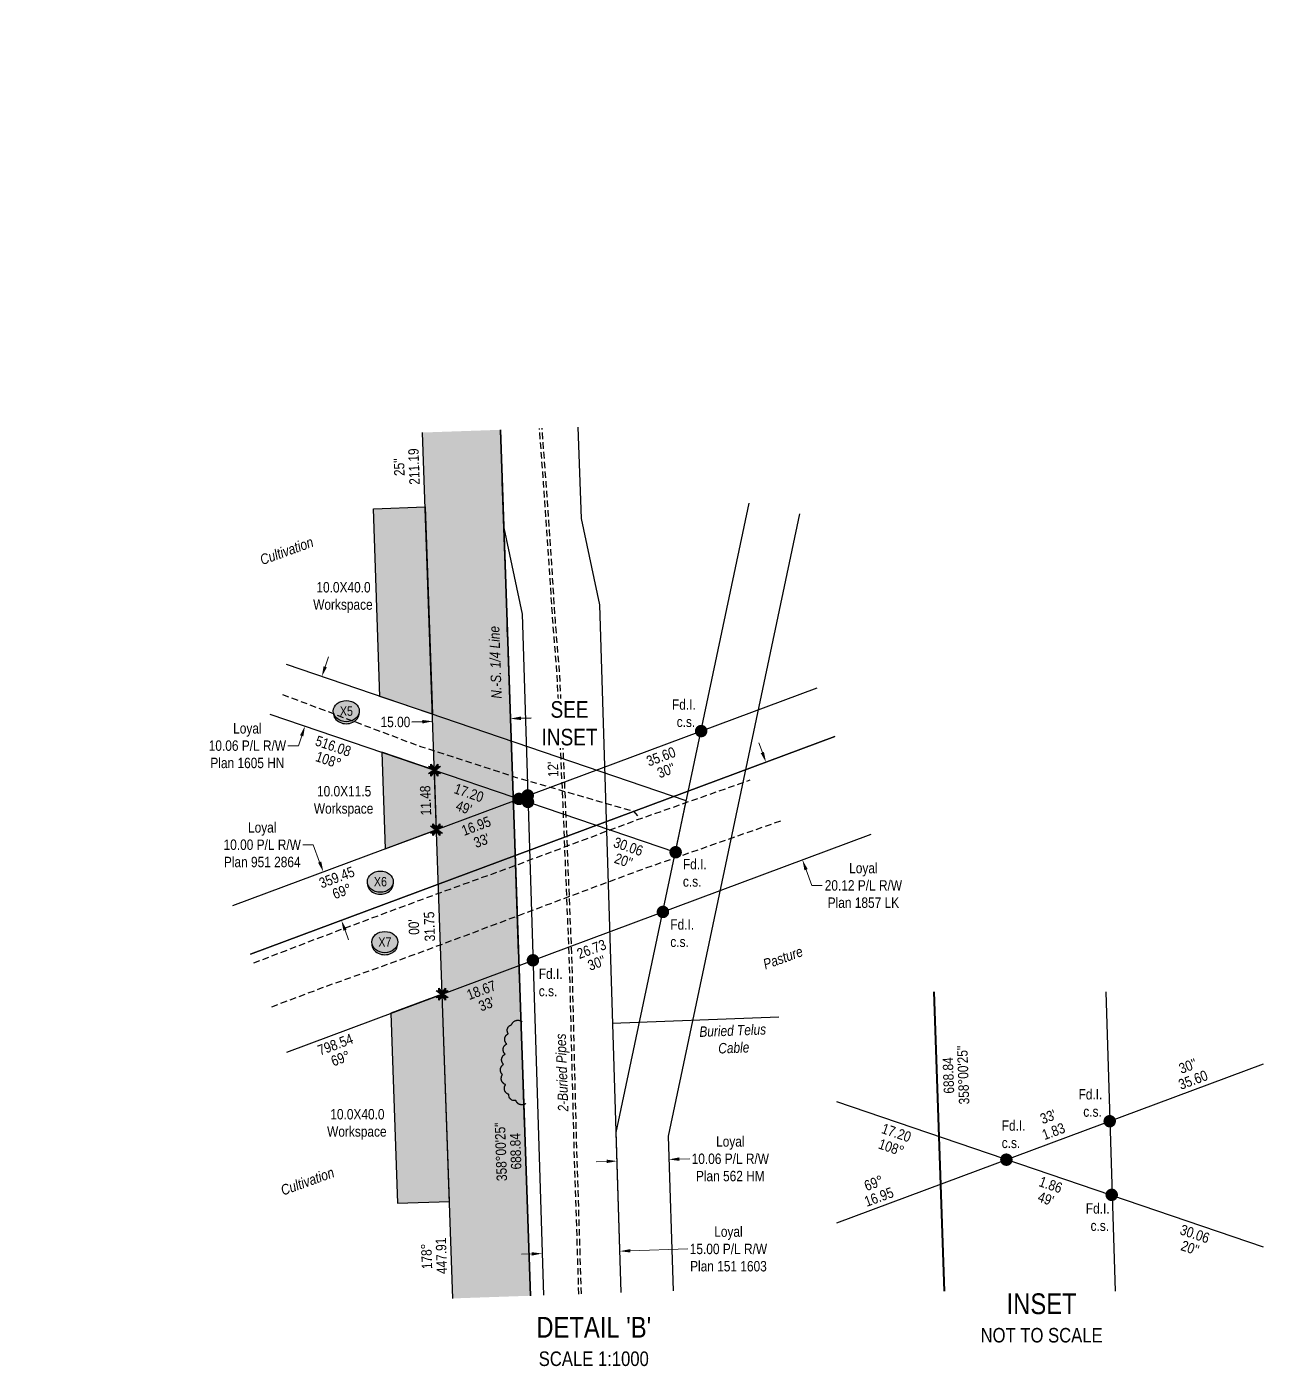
# Model space of a CAD drawing. Extents: x 675835 to 685285, y 5733153 to 5738077.
# Drawn here: x 679164 to 680355, y 5733346 to 5734637 of the extents above; entities that cross this region are included whole.
import ezdxf
from ezdxf.enums import TextEntityAlignment as Align

# ---------------------------------------------------------------- set-up
doc = ezdxf.new("R2010")
doc.units = 0
doc.header["$LTSCALE"] = 5
doc.header["$PDMODE"] = 34
doc.header["$PDSIZE"] = 0.03
for name, pattern in [('0', [1, 1, 0]), ('foc-QUARTERLINE', [33, 25, -3, 2, -3]), ('UG_PIPE', [1.875, 1.25, -0.625])]:
    doc.linetypes.add(name, pattern=pattern)
doc.layers.get('Defpoints').update_dxf_attribs({"color": 9})
for name, color, linetype in [('AS-FENCE', 48, 'foc-FENCE'), ('AS-PIPE-UG', 44, 'UG_PIPE'), ('AS-PIPE-UG-T', 44, 'Continuous'), ('AS-TELUS', 224, 'foc-TEL'), ('C-RW', 13, 'Continuous'), ('DETAIL-T', 7, 'Continuous'), ('L-BD', 7, 'Continuous'), ('L-MON', 1, 'Continuous'), ('L-MON-T', 1, 'Continuous'), ('L-SECQ', 8, 'foc-QUARTERLINE'), ('P-CROSSINGS', 250, 'Continuous'), ('P-PROPOSED', 10, 'Continuous'), ('P-PROPOSED-H', 21, 'Continuous'), ('P-TEMP-H', 41, 'Continuous'), ('P-TEMP_WORKSPACE', 46, 'Continuous'), ('P-TXT', 4, 'Continuous'), ('T-BUSH', 110, '0')]:
    doc.layers.add(name, color=color, linetype=linetype)
for name, color, linetype, lineweight in [('C-RW-T', 13, 'Continuous', 9), ('P-TEMP-T', 46, 'Continuous', 18), ('T-TEXT', 48, 'Continuous', 18)]:
    doc.layers.add(name, color=color, linetype=linetype, lineweight=lineweight)
doc.styles.add('80CG', font='ARIALN.TTF', dxfattribs={"height": 10})
doc.styles.add('80L', font='ARIALN.TTF', dxfattribs={"height": 10})
doc.styles.add('80LS', font='ARIALNI.TTF', dxfattribs={"height": 10})
doc.styles.add('Crossing', font='ARIALN.TTF', dxfattribs={"height": 10})
doc.styles.add('foc-LtypeFont', font='ARIALN.TTF', dxfattribs={"height": 7.35})
doc.linetypes.add('foc-FENCE', pattern='A,10,-1,["X",foc-LtypeFont,S=0.2,R=0,X=-0.625,Y=-0.75],-1.24', length=12.24)
doc.linetypes.add('foc-TEL', pattern='A,2,-1,["T",foc-LtypeFont,S=0.2,R=0,X=-0.425,Y=-0.75],-1.24,8', length=12.24)
doc.linetypes.add('foc-TEL-NOLINE', pattern='A,0,-2,["T",foc-LtypeFont,S=0.2,R=0,X=-0.425,Y=-0.75],-10.24', length=12.24)
doc.dimstyles.new('Compass 5 000', dxfattribs={"dimscale": 5, "dimtxt": 9, "dimasz": 2, "dimexe": 0.2, "dimexo": 0.0625, "dimgap": 0.5, "dimtad": 0, "dimtih": 1, "dimtoh": 1, "dimzin": 0, "dimdsep": 46, "dimtxsty": '80CG', "dimcen": 0.1, "dimse1": 1, "dimse2": 1, "dimclrd": 256, "dimclrt": 256, "dimaunit": 1, "dimadec": 4, "dimazin": 0, "dimtfac": 0.06, "dimtofl": 0, "dimtmove": 0, "dimatfit": 1, "dimfxl": 0.2, "dimtolj": 1, "dimtzin": 0, "dimlwd": -1, "dimarcsym": 0})

# ---------------------------------------------------------------- blocks, each defined once
blk = doc.blocks.new('*D608')
at = {"layer": 'C-RW-T', "transparency": 16777216}
for p, q in [((678930.9, 5734343.5), (678920.9, 5734343.5)), ((678935.6, 5734334.7), (678930.9, 5734343.5)), ((678980.5, 5734251), (678985.2, 5734242.2))]:
    blk.add_line(p, q, dxfattribs=at)
for points in [[(678937.1, 5734335.5), (678934.1, 5734333.9), (678940.3, 5734325.9)], [(678982, 5734251.8), (678979, 5734250.2), (678975.8, 5734259.8)]]:
    blk.add_solid(points, dxfattribs=at)
at = {"layer": 'Defpoints', "color": 0, "transparency": 16777216}
for p in [(679520.5, 5734637.2), (679555.9, 5734571.2), (678975.8, 5734259.8)]:
    blk.add_point(p, dxfattribs=at)
at = {"layer": 'C-RW-T', "transparency": 16777216, "insert": (678882.1, 5734343.5), "char_height": 10, "attachment_point": 5, "style": '80CG'}
blk.add_mtext('\\A1;Loyal\\P15.00 P/l R/W\\PPlan 021 0115', dxfattribs=at)
blk = doc.blocks.new('fdia')
at = {"color": 255, "const_width": 1}
blk.add_lwpolyline([(-0.5, 0, 1), (0.5, 0, 1)], format="xyb", close=True, dxfattribs=at)
blk = doc.blocks.new('Fdiaa')
blk.add_blockref('fdia', (0, 0))
blk = doc.blocks.new('fdib')
at = {"color": 1, "const_width": 1.6}
blk.add_lwpolyline([(-0.4, 0, 1), (0.4, 0, 1)], format="xyb", close=True, dxfattribs=at)
at = {"color": 1}
blk.add_circle((0, 0), 0.8, dxfattribs=at)
blk = doc.blocks.new('Fdibb')
blk.add_blockref('fdib', (0, 0))
blk = doc.blocks.new('fdicc')
for name in ['Fdibb', 'Fdiaa']:
    blk.add_blockref(name, (0, 0))
blk = doc.blocks.new('FDI')
blk.add_blockref('fdicc', (0, 0))
blk = doc.blocks.new('TEMP')
h = blk.add_hatch(color=255)
h.dxf.hatch_style = 1
h.paths.add_polyline_path([(0, 0.25), (-0.67, 1.15), (-0.67, 0.67), (-1.15, 0.67), (-0.25, 0), (-1.15, -0.67), (-0.67, -0.67), (-0.67, -1.15), (0, -0.25), (0.67, -1.15), (0.67, -0.67), (1.15, -0.67), (0.25, 0), (1.15, 0.67), (0.67, 0.67), (0.67, 1.15)])
h.paths.add_polyline_path([(0.57, 0.85), (0.57, 0.57), (0.85, 0.57), (0.08, 0), (0.85, -0.57), (0.57, -0.57), (0.57, -0.85), (0, -0.08), (-0.57, -0.85), (-0.57, -0.57), (-0.85, -0.57), (-0.08, 0), (-0.85, 0.57), (-0.57, 0.57), (-0.57, 0.85), (0, 0.08)], flags=16)
h = blk.add_hatch(color=1)
h.dxf.hatch_style = 1
h.paths.add_polyline_path([(0, 0.08), (-0.57, 0.85), (-0.57, 0.57), (-0.85, 0.57), (-0.08, 0), (-0.85, -0.57), (-0.57, -0.57), (-0.57, -0.85), (0, -0.08), (0.57, -0.85), (0.57, -0.57), (0.85, -0.57), (0.08, 0), (0.85, 0.57), (0.57, 0.57), (0.57, 0.85)])
at = {"color": 1}
for p, q in [((-0.08, 0), (0.08, 0)), ((0, 0.08), (0, -0.08))]:
    blk.add_line(p, q, dxfattribs=at)
at = {"color": 255, "flags": 128}
blk.add_lwpolyline([(-0.25, 0), (-1.15, 0.67), (-0.67, 0.67), (-0.67, 1.15), (0, 0.25), (0.67, 1.15), (0.67, 0.67), (1.15, 0.67), (0.25, 0), (1.15, -0.67), (0.67, -0.67), (0.67, -1.15), (0, -0.25), (-0.67, -1.15), (-0.67, -0.67), (-1.15, -0.67)], close=True, dxfattribs=at)
at = {"color": 1, "flags": 128}
blk.add_lwpolyline([(-0.08, 0), (-0.85, 0.57), (-0.57, 0.57), (-0.57, 0.85), (0, 0.08), (0.57, 0.85), (0.57, 0.57), (0.85, 0.57), (0.08, 0), (0.85, -0.57), (0.57, -0.57), (0.57, -0.85), (0, -0.08), (-0.57, -0.85), (-0.57, -0.57), (-0.85, -0.57)], close=True, dxfattribs=at)
blk = doc.blocks.new('*D618')
at = {"layer": 'C-RW-T', "transparency": 16777216}
for p, q in [((679451.5, 5734020.3), (679454.7, 5734029.8)), ((679428.8, 5733953.8), (679425.6, 5733944.3)), ((679425.6, 5733944.3), (679415.6, 5733944.3))]:
    blk.add_line(p, q, dxfattribs=at)
for points in [[(679449.9, 5734020.9), (679453, 5734019.8), (679448.2, 5734010.9)], [(679427.2, 5733954.3), (679430.4, 5733953.3), (679432, 5733963.3)]]:
    blk.add_solid(points, dxfattribs=at)
at = {"layer": 'Defpoints', "color": 0, "transparency": 16777216}
for p in [(679442.6, 5734012.8), (679448.2, 5734010.9), (679426.4, 5733965.2)]:
    blk.add_point(p, dxfattribs=at)
at = {"layer": 'C-RW-T', "transparency": 16777216, "insert": (679376.5, 5733944.3), "char_height": 10, "attachment_point": 5, "style": '80CG'}
blk.add_mtext('\\A1;Loyal\\P10.06 P/L R/W\\PPlan 1605 HN', dxfattribs=at)
blk = doc.blocks.new('*D619')
at = {"layer": 'C-RW-T', "transparency": 16777216}
for p, q in [((679439.9, 5733848.8), (679429.9, 5733848.8)), ((679446.1, 5733832.1), (679439.9, 5733848.8)), ((679470.6, 5733766.5), (679474, 5733757.1))]:
    blk.add_line(p, q, dxfattribs=at)
for points in [[(679447.7, 5733832.7), (679444.6, 5733831.5), (679449.6, 5733822.7)], [(679472.1, 5733767.1), (679469, 5733765.9), (679467.1, 5733775.9)]]:
    blk.add_solid(points, dxfattribs=at)
at = {"layer": 'Defpoints', "color": 0, "transparency": 16777216}
for p in [(679449.6, 5733822.7), (679442.5, 5733820.1), (679460, 5733773.2)]:
    blk.add_point(p, dxfattribs=at)
at = {"layer": 'C-RW-T', "transparency": 16777216, "insert": (679390.8, 5733848.8), "char_height": 10, "attachment_point": 5, "style": '80CG'}
blk.add_mtext('\\A1;Loyal\\P10.00 P/L R/W\\PPlan 951 2864', dxfattribs=at)
blk = doc.blocks.new('*D620')
at = {"layer": 'C-RW-T', "transparency": 16777216}
for p, q in [((679872.6, 5733937.7), (679869.1, 5733947.1)), ((679914.7, 5733824.8), (679920.3, 5733809.6)), ((679920.3, 5733809.6), (679930.3, 5733809.6))]:
    blk.add_line(p, q, dxfattribs=at)
for points in [[(679874.1, 5733938.3), (679871, 5733937.1), (679876.1, 5733928.3)], [(679916.2, 5733825.4), (679913.1, 5733824.2), (679911.2, 5733834.2)]]:
    blk.add_solid(points, dxfattribs=at)
at = {"layer": 'Defpoints', "color": 0, "transparency": 16777216}
for p in [(679827.8, 5733910.3), (679911.2, 5733834.2), (679862.9, 5733816.2)]:
    blk.add_point(p, dxfattribs=at)
at = {"layer": 'C-RW-T', "transparency": 16777216, "insert": (679969.9, 5733809.6), "char_height": 10, "attachment_point": 5, "style": '80CG'}
blk.add_mtext('\\A1;Loyal\\P20.12 P/L R/W\\PPlan 1857 LK', dxfattribs=at)
blk = doc.blocks.new('*D621')
at = {"layer": 'C-RW-T', "transparency": 16777216}
for p, q in [((679650.4, 5733454.5), (679640.4, 5733454.2)), ((679745.3, 5733457.4), (679800.8, 5733459.2))]:
    blk.add_line(p, q, dxfattribs=at)
for points in [[(679650.3, 5733456.1), (679650.4, 5733452.8), (679660.4, 5733454.8)], [(679745.3, 5733459.1), (679745.4, 5733455.8), (679735.3, 5733457.1)]]:
    blk.add_solid(points, dxfattribs=at)
at = {"layer": 'Defpoints', "color": 0, "transparency": 16777216}
for p in [(679657.9, 5733533.7), (679732.9, 5733536), (679735.3, 5733457.1)]:
    blk.add_point(p, dxfattribs=at)
at = {"layer": 'C-RW-T', "transparency": 16777216, "insert": (679839.9, 5733459.2), "char_height": 10, "attachment_point": 5, "style": '80CG'}
blk.add_mtext('\\A1;Loyal\\P15.00 P/L R/W\\PPlan 151 1603', dxfattribs=at)
blk = doc.blocks.new('*D622')
at = {"layer": 'C-RW-T', "transparency": 16777216}
for p, q in [((679722.6, 5733543.6), (679712.6, 5733543.3)), ((679792.6, 5733545.8), (679802.6, 5733546.1))]:
    blk.add_line(p, q, dxfattribs=at)
for points in [[(679722.6, 5733545.3), (679722.7, 5733542), (679732.6, 5733543.9)], [(679792.6, 5733547.5), (679792.7, 5733544.1), (679782.6, 5733545.5)]]:
    blk.add_solid(points, dxfattribs=at)
at = {"layer": 'Defpoints', "color": 0, "transparency": 16777216}
for p in [(679732.8, 5733538.8), (679782.6, 5733545.5), (679782.8, 5733540.4)]:
    blk.add_point(p, dxfattribs=at)
at = {"layer": 'C-RW-T', "transparency": 16777216, "insert": (679841.7, 5733546.1), "char_height": 10, "attachment_point": 5, "style": '80CG'}
blk.add_mtext('\\A1;Loyal\\P10.06 P/L R/W\\PPlan 562 HM', dxfattribs=at)
blk = doc.blocks.new('*D650')
at = {"layer": 'Defpoints', "color": 0, "transparency": 16777216}
for p in [(679629.9, 5733970.4), (679640.9, 5733654), (679566, 5733651.4)]:
    blk.add_point(p, dxfattribs=at)
at = {"layer": 'P-TXT', "transparency": 16777216}
for p, q in [((679545, 5733967.4), (679535, 5733967.1)), ((679639.9, 5733970.7), (679649.9, 5733971))]:
    blk.add_line(p, q, dxfattribs=at)
for points in [[(679544.9, 5733969.1), (679545, 5733965.7), (679555, 5733967.8)], [(679639.9, 5733972.4), (679640, 5733969), (679629.9, 5733970.4)]]:
    blk.add_solid(points, dxfattribs=at)
at = {"layer": 'P-TXT', "transparency": 16777216, "insert": (679519.1, 5733967.1), "char_height": 10, "attachment_point": 5, "style": '80CG'}
blk.add_mtext('\\A1;15.00', dxfattribs=at)
blk = doc.blocks.new('xing2')
h = blk.add_hatch(color=50)
h.dxf.hatch_style = 1
edge = h.paths.add_edge_path()
edge.add_ellipse((0, 0), major_axis=(-12.5, 0), ratio=0.816297, start_angle=0, end_angle=360)
h = blk.add_hatch(color=250)
h.dxf.hatch_style = 1
edge = h.paths.add_edge_path()
edge.add_ellipse((0, -2), major_axis=(-12.5, 0), ratio=0.816297, start_angle=0, end_angle=180)
edge.add_line((12.5, -2), (12.5, 0))
edge.add_ellipse((0, 0), major_axis=(-12.5, 0), ratio=0.816297, start_angle=0, end_angle=180, ccw=False)
edge.add_line((-12.5, 0), (-12.5, -2))
at = {"color": 250}
blk.add_ellipse((0, 0), major_axis=(-12.5, 0), ratio=0.816297, dxfattribs=at)
blk.add_ellipse((0, -2), major_axis=(-12.5, 0), ratio=0.816297, start_param=0, end_param=3.141593, dxfattribs=at)
at = {"color": 250, "style": 'Crossing'}
blk.add_attdef('CROSSING', text='', height=9, dxfattribs=at).set_placement((0.1, 0), align=Align.MIDDLE_CENTER)
at = {"color": 250, "style": 'Crossing', "flags": 1}
for tag, p in [('OWNER', (0.1, -12.5)), ('DESCRIPTION', (0.1, -25.8)), ('LOCATION', (0.1, -39.3)), ('DWG_REF', (0.1, -52.8))]:
    blk.add_attdef(tag, text='', height=9, dxfattribs=at).set_placement(p, align=Align.MIDDLE_CENTER)

msp = doc.modelspace()

# ---------------------------------------------------------------- hatches: boundary and pattern name
at = {"layer": 'P-PROPOSED-H'}
h = msp.add_hatch(color=256, dxfattribs=at)
h.dxf.hatch_style = 1
h.paths.add_polyline_path([(679620.257, 5734248.77), (679545.316, 5734246.168), (679574.302, 5733411.534), (679649.243, 5733414.137)])
at = {"layer": 'P-TEMP-H'}
h = msp.add_hatch(color=256, dxfattribs=at)
h.dxf.hatch_style = 1
h.paths.add_polyline_path([(679547.808, 5734174.413), (679554.748, 5733974.57), (679504.128, 5733991.825), (679497.847, 5734172.678)])
h = msp.add_hatch(color=256, dxfattribs=at)
h.dxf.hatch_style = 1
h.paths.add_polyline_path([(679505.995, 5733938.056), (679509.229, 5733844.948), (679558.611, 5733863.35), (679556.615, 5733920.802)])
h = msp.add_hatch(color=256, dxfattribs=at)
h.dxf.hatch_style = 1
h.paths.add_polyline_path([(679571.057, 5733504.966), (679564.117, 5733704.809), (679514.735, 5733686.403), (679521.096, 5733503.231)])

# ---------------------------------------------------------------- linework, layer by layer
at = {"layer": 'AS-FENCE', "flags": 128}
for points in [[(679649.075, 5733414.131), (679620.329, 5734248.773)], [(680047.598, 5733418.442), (680037.657, 5733707.094)]]:
    msp.add_lwpolyline(points, dxfattribs=at)
at = {"layer": 'AS-PIPE-UG', "flags": 128}
for points in [[(679695.806, 5733415.754), (679691.019, 5733566.321), (679686.869, 5733733.226), (679680.579, 5733888.721), (679674.904, 5734012.626), (679670.714, 5734064.316), (679667.174, 5734119.161), (679661.764, 5734197.956), (679657.887, 5734250.077)], [(679698.304, 5733415.834), (679693.517, 5733566.392), (679689.367, 5733733.308), (679683.076, 5733888.829), (679677.398, 5734012.784), (679673.207, 5734064.497), (679669.668, 5734119.327), (679664.257, 5734198.134), (679660.379, 5734250.262)], [(679410.349, 5733993.666), (679543.264, 5733943.586), (679634.474, 5733914.076), (679748.529, 5733881.096), (679754.804, 5733873.891)], [(679382.567, 5733734.994), (679459.144, 5733764.336), (679542.514, 5733795.441), (679634.004, 5733828.711), (679750.234, 5733872.286), (679860.954, 5733911.296)], [(679889.899, 5733871.596), (679752.144, 5733823.321), (679638.449, 5733780.781), (679588.124, 5733761.781), (679533.084, 5733741.311), (679447.704, 5733710.466), (679398.591, 5733691.994)]]:
    msp.add_lwpolyline(points, dxfattribs=at)
at = {"layer": 'AS-TELUS', "flags": 128}
msp.add_lwpolyline([(679727.836, 5733676.876), (679888.503, 5733682.988)], dxfattribs=at)
at = {"layer": 'C-RW', "flags": 128}
for points in [[(679620.257, 5734248.77), (679623.539, 5734154.276), (679641.174, 5734071.101), (679661.629, 5733414.567)], [(679736.57, 5733417.17), (679715.915, 5734080.116), (679698.252, 5734163.423), (679695.198, 5734251.373)], [(679736.572, 5733417.17), (679731.764, 5733571.495), (679859.834, 5734178.016)], [(679908.239, 5734167.821), (679781.923, 5733568.097), (679786.524, 5733418.905)], [(679398.1, 5733974.834), (679788.81, 5733841.656), (679788.81, 5733841.656), (679799.251, 5733891.229), (679414.325, 5734022.435)], [(679924.961, 5733999.876), (679362.033, 5733790.093)], [(679379.49, 5733743.25), (679942.423, 5733953.034)], [(679942.423, 5733953.034), (679379.49, 5733743.25)], [(679414.598, 5733649.042), (679977.519, 5733858.886)], [(680203.279, 5733707.094), (680212.273, 5733418.442)], [(680355.023, 5733637.261), (679944.122, 5733484.134)], [(679944.122, 5733601.441), (680355.023, 5733461.38)]]:
    msp.add_lwpolyline(points, dxfattribs=at)
at = {"layer": 'L-SECQ', "flags": 128}
for points in [[(679649.243, 5733414.137), (679620.257, 5734248.77)], [(680047.987, 5733418.442), (680037.963, 5733707.094)]]:
    msp.add_lwpolyline(points, dxfattribs=at)
at = {"layer": 'P-PROPOSED'}
for points in [[(679620.257, 5734248.77), (679649.243, 5733414.137)], [(679574.302, 5733411.534), (679545.316, 5734246.168)], [(680037.963, 5733707.094), (680047.987, 5733418.442)]]:
    msp.add_lwpolyline(points, dxfattribs=at)
at = {"layer": 'P-TEMP_WORKSPACE'}
for points in [[(679547.808, 5734174.413), (679554.748, 5733974.57), (679504.128, 5733991.825), (679497.847, 5734172.678)], [(679505.995, 5733938.056), (679509.229, 5733844.948), (679558.611, 5733863.35), (679556.615, 5733920.802)], [(679571.057, 5733504.966), (679564.117, 5733704.809), (679514.735, 5733686.403), (679521.096, 5733503.231)]]:
    msp.add_lwpolyline(points, close=True, dxfattribs=at)
at = {"layer": 'T-BUSH', "flags": 128}
msp.add_lwpolyline([(679644.649, 5733599.359, -0.52056705), (679635.138, 5733602.443, -0.52056705), (679628.272, 5733608.144, -0.52056705), (679625.284, 5733617.686, -0.52056705), (679622.297, 5733627.227, -0.52056705), (679623.26, 5733637.068, -0.52056705), (679624.778, 5733646.95, -0.52056705), (679626.296, 5733656.832, -0.52056705), (679627.814, 5733666.714, -0.52056705), (679630.863, 5733675.243, -0.52056705), (679641.32, 5733678.2, -0.52056705)], format="xyb", dxfattribs=at)

# ---------------------------------------------------------------- block references
at = {"layer": 'L-MON', "xscale": 4.999077600000007, "yscale": 4.999077600000007, "zscale": 4.999077600000007}
for name, p in [('TEMP', (679556.615, 5733920.802)), ('FDI', (679638.099, 5733892.991)), ('FDI', (679646.564, 5733896.326)), ('FDI', (679646.789, 5733890.086)), ('TEMP', (679558.611, 5733863.35)), ('TEMP', (679564.117, 5733704.809))]:
    msp.add_blockref(name, p, dxfattribs=at)
at = {"layer": 'P-CROSSINGS', "xscale": 0.9998155200000008, "yscale": 0.9998155200000008, "zscale": 0.9998155200000008}
for p, values in [((679471.77, 5733977.658), {'CROSSING': 'X5'}), ((679504.554, 5733813.267), {'CROSSING': 'X6'}), ((679508.832, 5733755.012), {'CROSSING': 'X7'})]:
    msp.add_blockref('xing2', p, dxfattribs=at).add_auto_attribs(values)

# ---------------------------------------------------------------- texts
at = {"layer": 'AS-PIPE-UG-T', "insert": (679675.775, 5733591.144), "char_height": 10, "attachment_point": 1, "rotation": 91.988889, "style": '80L'}
msp.add_mtext_dynamic_manual_height_columns('\\pi0.39459;{\\fArial Narrow|b0|i1|c0|p34;2-Buried Pipes}', width=75.22302, gutter_width=50, heights=[0], dxfattribs=at)
at = {"layer": 'AS-TELUS', "insert": (679811.359, 5733673.547), "char_height": 10, "attachment_point": 1, "rotation": 2.178751, "style": '80L'}
msp.add_mtext_dynamic_manual_height_columns('\\pi0.30492;{\\fArial Narrow|b0|i1|c0|p34;Buried Telus \\P\\pi17.897;Cable}', width=64.39565, gutter_width=50, heights=[0], dxfattribs=at)
at = {"layer": 'DETAIL-T', "color": 3, "attachment_point": 5, "style": '80CG'}
for s, insert, char_height, width in [('INSET\\P{\\H0.7x;NOT TO SCALE}', (680141.568, 5733392.665), 19.99631, 116.95332), ("DETAIL 'B'\\P{\\H0.7x;SCALE 1:1000}", (679710.167, 5733369.979), 19.99644, 192.87793)]:
    msp.add_mtext(s, dxfattribs=dict(at, insert=insert, char_height=char_height, width=width))
at = {"layer": 'L-BD', "style": '80L'}
for s, height, rotation, p in [('211.19', 9.9982, 91.989, (679536.952, 5734213.351)), ("25''", 9.9982, 91.989, (679522.713, 5734212.857)), ('516.08', 9.9982, 341.1777, (679459.215, 5733943.967)), ('108°', 9.9982, 341.1777, (679454.619, 5733930.481)), ('35.60', 9.9982, 20.4385, (679774.897, 5733933.816)), ("12'", 9.9982, 91.7846, (679670.842, 5733921.494)), ("30''", 9.9982, 20.4385, (679779.872, 5733920.465)), ('11.48', 9.9982, 91.989, (679548.129, 5733891.511)), ('17.20', 9.9982, 341.1777, (679589.909, 5733898.89)), ("49'", 9.9982, 341.1777, (679585.071, 5733884.695)), ('16.95', 9.9982, 20.4385, (679596.854, 5733866.932)), ("33'", 9.9982, 20.4385, (679602.091, 5733852.879)), ('30.06', 9.9982, 341.1777, (679743.468, 5733847.076)), ("20''", 9.9982, 341.1777, (679738.872, 5733833.591)), ('359.45', 9.9982, 20.4385, (679462.596, 5733817.433)), ('69°', 9.9982, 20.4385, (679467.571, 5733804.083)), ('31.75', 9.9982, 91.989, (679551.848, 5733770.001)), ("00'", 9.9982, 91.989, (679536.86, 5733769.48)), ('26.73', 9.9982, 20.4418, (679707.964, 5733748.27)), ("30''", 9.9982, 20.4418, (679712.94, 5733734.919)), ('18.67', 9.9982, 20.4418, (679601.873, 5733708.722)), ("33'", 9.9982, 20.4418, (679606.849, 5733695.372)), ('798.54', 9.9982, 20.4418, (679461.224, 5733656.311)), ("358°00'25''", 9.99816, 91.989, (680065.984, 5733626.926)), ('69°', 9.9982, 20.4418, (679466.2, 5733642.96)), ('688.84', 9.9982, 91.989, (680051.746, 5733626.432)), ("30''", 9.9982, 20.4385, (680282.475, 5733635.566)), ('35.60', 9.9982, 20.4385, (680287.45, 5733622.216)), ("33'", 9.9982, 20.4385, (680147.784, 5733586.706)), ('358°00\'25"', 9.9982, 91.989, (679620.666, 5733552.841)), ('17.20', 9.9982, 341.1777, (680001.705, 5733571.25)), ('1.83', 9.9982, 20.4385, (680153.022, 5733572.653)), ('688.84', 9.9982, 91.989, (679634.905, 5733553.335)), ('108°', 9.9982, 341.1777, (679996.866, 5733557.054)), ('69°', 9.9982, 20.4385, (679979.865, 5733522.795)), ('1.86', 9.9982, 341.1777, (680150.314, 5733521.123)), ('16.95', 9.9982, 20.4385, (679984.84, 5733509.445)), ("49'", 9.9982, 341.1777, (680145.717, 5733507.637)), ('30.06', 9.9982, 341.1777, (680289.181, 5733473.788)), ('178°', 9.9982, 91.989, (679549.133, 5733452.102)), ('447.91', 9.9982, 91.989, (679563.372, 5733452.597)), ("20''", 9.9982, 341.1777, (680284.585, 5733460.303))]:
    msp.add_text(s, height=height, rotation=rotation, dxfattribs=at).set_placement(p, align=Align.MIDDLE)
at = {"layer": 'L-SECQ', "linetype": 'foc-TEL-NOLINE', "insert": (679611.554, 5733989.147), "char_height": 9.99816, "attachment_point": 1, "rotation": 91.984827, "style": '80L'}
msp.add_mtext_dynamic_manual_height_columns('\\pi0.33265;{\\fArial Narrow|b0|i1|c0|p34;N.-S. 1/4 Line}', width=69.86126, gutter_width=50, heights=[0], dxfattribs=at)
at = {"layer": 'P-TEMP-T', "char_height": 10, "attachment_point": 1, "style": '80L'}
for s, insert in [('\\pi-9.9227;10.0X40.0\\P\\pi-13.023;Workspace', (679452.891, 5734102.01)), ('\\pi-9.9671;10.0X11.5\\P\\pi-13.023;Workspace', (679453.542, 5733905.439)), ('\\pi-9.9227;10.0X40.0\\P\\pi-13.023;Workspace', (679466.3, 5733594.108))]:
    msp.add_mtext_dynamic_manual_height_columns(s, width=30.59795, gutter_width=50, heights=[0], dxfattribs=dict(at, insert=insert))
at = {"layer": 'T-TEXT', "style": '80LS'}
for s, height, p in [('Cultivation', 9.99816, (679414.297, 5734132.143)), ('Pasture', 9.9982, (679892.364, 5733739.908)), ('Cultivation', 9.99816, (679434.333, 5733524.458))]:
    msp.add_text(s, height=height, rotation=20, dxfattribs=at).set_placement(p, align=Align.MIDDLE_CENTER)

# ---------------------------------------------------------------- dimensions: what is measured, and where the dimension line sits
at = {"layer": 'C-RW-T'}
for base, p1, p2, angle, text, picture, middle in [((678975.766, 5734259.82), (679520.477, 5734637.225), (679555.926, 5734571.17), 298.220749, 'Loyal\\P15.00 P/l R/W\\PPlan 021 0115', '*D608', (678882.091, 5734343.498)), ((679448.242, 5734010.874), (679426.377, 5733965.195), (679442.603, 5734012.796), 71.177731, 'Loyal\\P10.06 P/L R/W\\PPlan 1605 HN', '*D618', (679376.477, 5733944.342)), ((679911.176, 5733834.155), (679827.821, 5733910.326), (679862.921, 5733816.166), 290.44433, 'Loyal\\P20.12 P/L R/W\\PPlan 1857 LK', '*D620', (679969.873, 5733809.589)), ((679449.604, 5733822.728), (679459.973, 5733773.243), (679442.516, 5733820.086), 110.438522, 'Loyal\\P10.00 P/L R/W\\PPlan 951 2864', '*D619', (679390.805, 5733848.792)), ((679735.326, 5733457.112), (679657.919, 5733533.656), (679732.868, 5733535.991), 1.784576, 'Loyal\\P15.00 P/L R/W\\PPlan 151 1603', '*D621', (679839.871, 5733459.151))]:
    dim = msp.add_linear_dim(base=base, p1=p1, p2=p2, angle=angle, text=text, dimstyle='Compass 5 000', dxfattribs=at)
    dim.commit()
    dim.dimension.update_dxf_attribs({"geometry": picture, "text_midpoint": middle, "dimtype": 161})
dim = msp.add_aligned_dim(p1=(679732.78, 5733538.834), p2=(679782.778, 5733540.377), distance=5.105, text='Loyal\\P10.06 P/L R/W\\PPlan 562 HM', dimstyle='Compass 5 000', dxfattribs=at)
dim.commit()
dim.dimension.update_dxf_attribs({"geometry": '*D622', "text_midpoint": (679841.697, 5733546.096)})

# ---------------------------------------------------------------- next in the draw order: texts
at = {"layer": 'DETAIL-T', "color": 3, "insert": (679686.83, 5733965.803), "char_height": 15.997, "width": 53.78173, "attachment_point": 5, "style": '80CG', "bg_fill": 3, "box_fill_scale": 1.15, "bg_fill_color": 256, "bg_fill_true_color": 256, "bg_fill_transparency": 0}
msp.add_mtext('SEE\\PINSET', dxfattribs=at)
at = {"layer": 'L-MON-T', "width": 22.04, "attachment_point": 1, "style": '80L', "bg_fill": 3, "box_fill_scale": 1.15, "bg_fill_color": 256, "bg_fill_true_color": 256, "bg_fill_transparency": 0}
for s, insert, char_height in [('\\pi1.0616;Fd.I. \\P\\pi5.6378;c.s.', (679784.441, 5733988.964), 9.99816), ('Fd.I. c.s.', (679796.04, 5733835.094), 9.9982), ('Fd.I. c.s.', (679783.908, 5733776.971), 9.9982), ('Fd.I. c.s.', (679657.204, 5733729.488), 9.9982), ('\\pi1.0616;Fd.I. \\P\\pi5.6378;c.s.', (680176.087, 5733613.343), 9.99816), ('Fd.I. c.s.', (680103.166, 5733583.156), 9.9982), ('\\pi1.0616;Fd.I. \\P\\pi5.6378;c.s.', (680183.097, 5733503.297), 9.99816)]:
    msp.add_mtext(s, dxfattribs=dict(at, insert=insert, char_height=char_height))

# ---------------------------------------------------------------- next in the draw order: block references
at = {"layer": 'L-MON', "xscale": 4.999077600000007, "yscale": 4.999077600000007, "zscale": 4.999077600000007}
for p in [(679813.629, 5733958.386), (679789.044, 5733841.576), (679776.784, 5733784.076), (679651.569, 5733737.466), (680207.166, 5733582.348), (680107.631, 5733545.282), (680209.087, 5733511.366)]:
    msp.add_blockref('FDI', p, dxfattribs=at)

# ---------------------------------------------------------------- next in the draw order: dimensions: what is measured, and where the dimension line sits
at = {"layer": 'P-TXT'}
dim = msp.add_linear_dim(base=(679629.926, 5733970.355), p1=(679565.973, 5733651.356), p2=(679640.914, 5733653.959), angle=1.989016, text='15.00', dimstyle='Compass 5 000', dxfattribs=at)
dim.commit()
dim.dimension.update_dxf_attribs({"geometry": '*D650', "text_midpoint": (679519.059, 5733967.059), "dimtype": 161})

doc.saveas('drawing.dxf')
